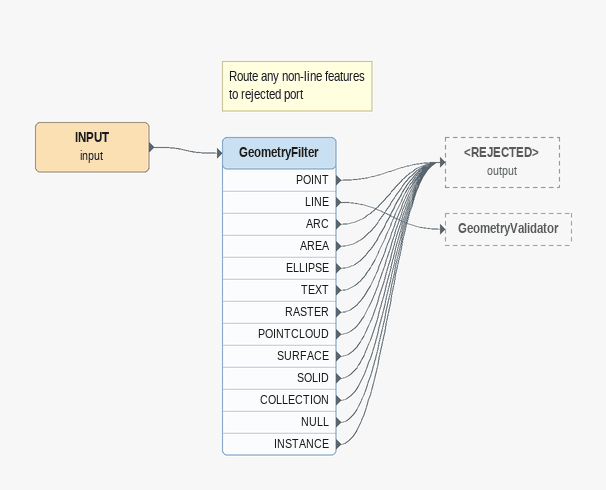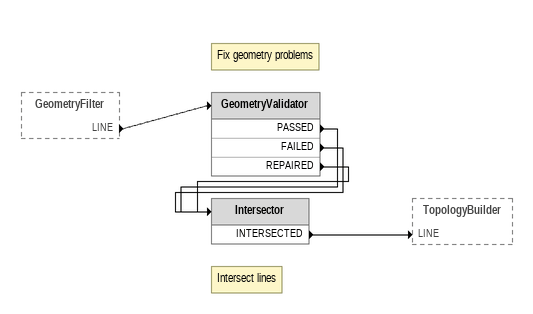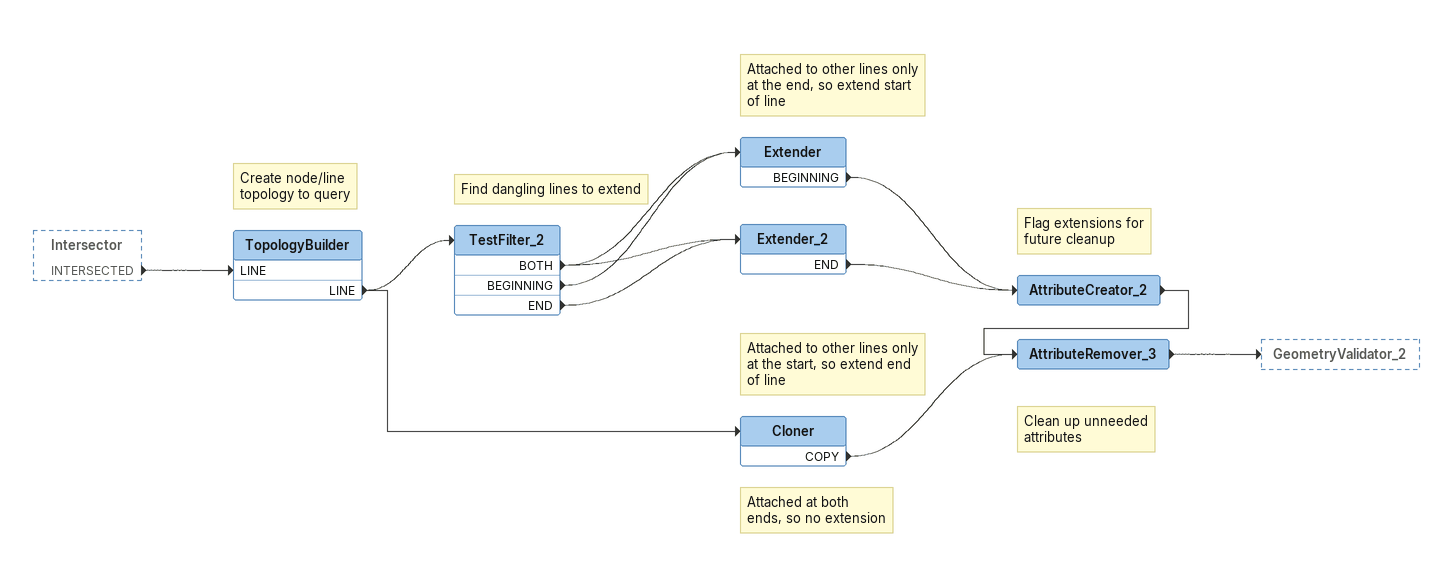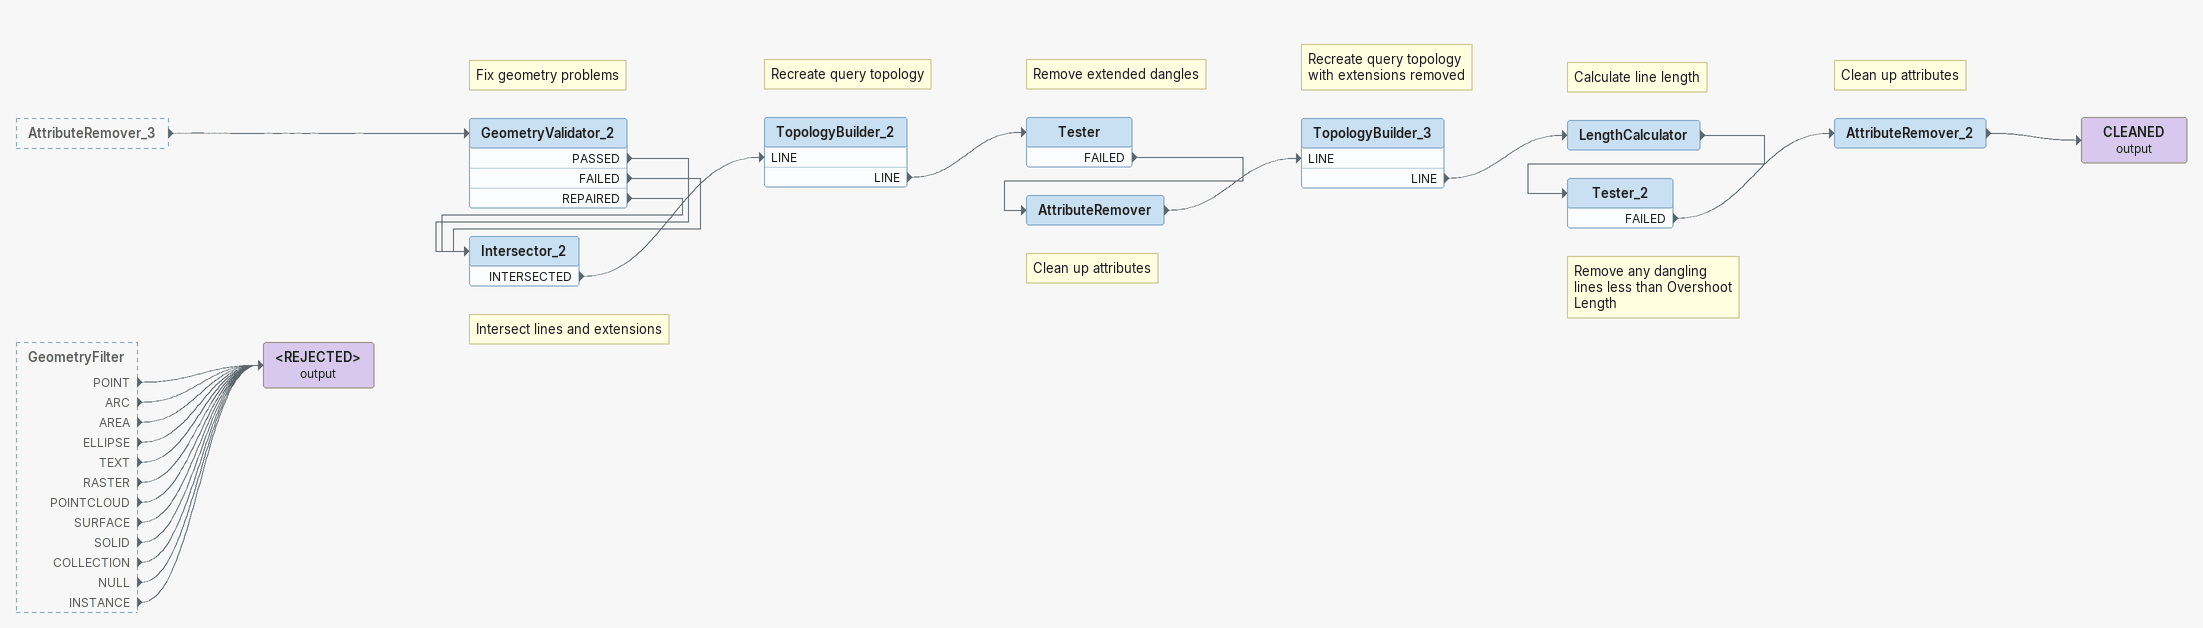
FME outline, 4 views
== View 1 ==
INPUT (input)
    -> GeometryFilter
Note: Route any non-line features / to rejected port
GeometryFilter
    POINT -> <REJECTED> (output)
    LINE -> GeometryValidator
    ARC -> <REJECTED> (output)
    AREA -> <REJECTED> (output)
    ELLIPSE -> <REJECTED> (output)
    TEXT -> <REJECTED> (output)
    RASTER -> <REJECTED> (output)
    POINTCLOUD -> <REJECTED> (output)
    SURFACE -> <REJECTED> (output)
    SOLID -> <REJECTED> (output)
    COLLECTION -> <REJECTED> (output)
    NULL -> <REJECTED> (output)
    INSTANCE -> <REJECTED> (output)

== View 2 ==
GeometryFilter [outside]
    LINE -> GeometryValidator
Note: Fix geometry problems
GeometryValidator
    PASSED -> Intersector
    FAILED -> Intersector
    REPAIRED -> Intersector
Note: Intersect lines
Intersector
    INTERSECTED -> TopologyBuilder [LINE]

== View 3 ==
Intersector [outside]
    INTERSECTED -> TopologyBuilder [LINE]
Note: Create node/line / topology to query
TopologyBuilder
    LINE -> Cloner
    LINE -> TestFilter_2
Note: Find dangling lines to extend
TestFilter_2
    BOTH -> Extender
    BOTH -> Extender_2
    BEGINNING -> Extender
    END -> Extender_2
Note: Attached to other lines only / at the end, so extend start / of line
Extender
    BEGINNING -> AttributeCreator_2
Note: Attached to other lines only / at the start, so extend end / of line
Extender_2
    END -> AttributeCreator_2
Note: Flag extensions for / future cleanup
AttributeCreator_2
    -> AttributeRemover_3
Note: Attached at both / ends, so no extension
Cloner
    COPY -> AttributeRemover_3
Note: Clean up unneeded / attributes
AttributeRemover_3
    -> GeometryValidator_2

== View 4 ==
AttributeRemover_3 [outside]
    -> GeometryValidator_2
GeometryFilter [outside]
    POINT -> <REJECTED> (output)
    ARC -> <REJECTED> (output)
    AREA -> <REJECTED> (output)
    ELLIPSE -> <REJECTED> (output)
    TEXT -> <REJECTED> (output)
    RASTER -> <REJECTED> (output)
    POINTCLOUD -> <REJECTED> (output)
    SURFACE -> <REJECTED> (output)
    SOLID -> <REJECTED> (output)
    COLLECTION -> <REJECTED> (output)
    NULL -> <REJECTED> (output)
    INSTANCE -> <REJECTED> (output)
Note: Fix geometry problems
GeometryValidator_2
    PASSED -> Intersector_2
    FAILED -> Intersector_2
    REPAIRED -> Intersector_2
Note: Intersect lines and extensions
Intersector_2
    INTERSECTED -> TopologyBuilder_2 [LINE]
Note: Recreate query topology
TopologyBuilder_2
    LINE -> Tester
Note: Remove extended dangles
Tester
    FAILED -> AttributeRemover
Note: Clean up attributes
AttributeRemover
    -> TopologyBuilder_3 [LINE]
Note: Recreate query topology / with extensions removed
TopologyBuilder_3
    LINE -> LengthCalculator
Note: Calculate line length
LengthCalculator
    -> Tester_2
Note: Remove any dangling / lines less than Overshoot / Length
Tester_2
    FAILED -> AttributeRemover_2
Note: Clean up attributes
AttributeRemover_2
    -> CLEANED (output)
CLEANED (output)
<REJECTED> (output)
